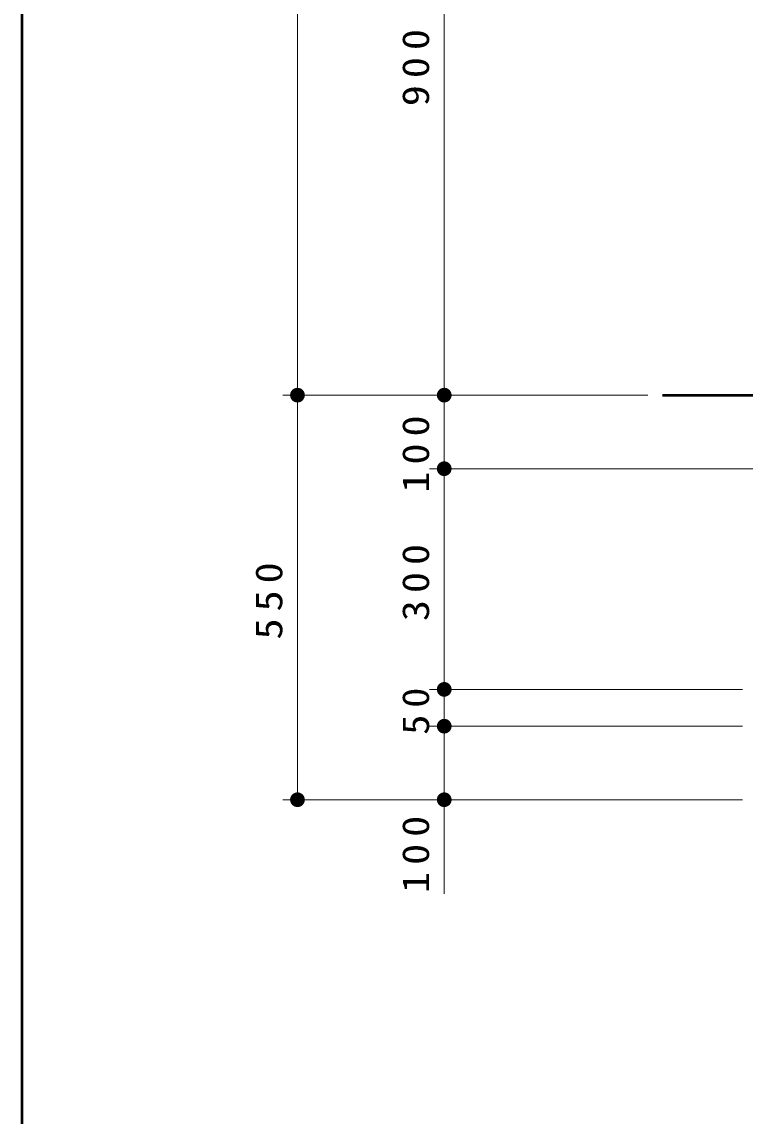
# Model space of a CAD drawing. Units: millimetres on the paper, scale 1:20. Extents: x -385 to 136, y -19 to 267.
# Drawn here: x -385 to -335.9, y 27.9 to 102.3 of the extents above; entities that cross this region are included whole.
import ezdxf

# ---------------------------------------------------------------- set-up
doc = ezdxf.new("R2010")
doc.units = ezdxf.units.MM
doc.layers.add('LY_1', color=7, linetype='Continuous', lineweight=25)
doc.layers.add('LY_2', color=7, linetype='Continuous', lineweight=13)
doc.styles.add('ＭＳ ゴシック', font='')
doc.styles.get('ＭＳ ゴシック').set_extended_font_data('MS Gothic')

# ---------------------------------------------------------------- blocks, each defined once
blk = doc.blocks.new('filled_dot')
at = {"color": 0, "linetype": 'Continuous', "lineweight": -2, "const_width": 1.25}
blk.add_lwpolyline([(-0.625, 0, 1), (0.625, 0, 1)], format="xyb", close=True, dxfattribs=at)

msp = doc.modelspace()

# ---------------------------------------------------------------- linework, layer by layer
at = {"layer": 'LY_1', "lineweight": 13}
for p, q in [((-366.278, 76.937), (-366.278, 175.687)), ((-356.306, 76.937), (-356.306, 121.937)), ((-343.951, 76.937), (-367.278, 76.937)), ((-342.479, 76.937), (-367.278, 76.937)), ((-366.278, 49.437), (-366.278, 76.937)), ((-342.479, 76.937), (-357.306, 76.937)), ((-356.306, 71.937), (-356.306, 76.937)), ((-333.534, 71.937), (-357.306, 71.937)), ((-356.306, 56.937), (-356.306, 71.937)), ((-336.034, 56.937), (-357.306, 56.937)), ((-356.306, 54.437), (-356.306, 56.937)), ((-336.034, 54.437), (-357.306, 54.437)), ((-356.306, 43.045), (-356.306, 54.437)), ((-336.034, 49.437), (-367.278, 49.437))]:
    msp.add_line(p, q, dxfattribs=at)
at = {"layer": 'LY_1', "lineweight": 50}
msp.add_line((-341.479, 76.937), (-327.838, 76.937), dxfattribs=at)
at = {"layer": 'LY_2', "lineweight": 50}
msp.add_line((-385, 267), (-385, 0), dxfattribs=at)

# ---------------------------------------------------------------- block references
at = {"layer": 'LY_1', "lineweight": 13, "xscale": 0.4, "yscale": 0.4}
for p, rotation in [((-366.278, 76.937), 270), ((-366.278, 76.937), 90), ((-356.306, 76.937), 270), ((-356.306, 76.937), 90), ((-356.306, 71.937), 270), ((-356.306, 71.937), 90), ((-356.306, 56.937), 270), ((-356.306, 56.937), 90), ((-356.306, 54.437), 270), ((-356.306, 54.437), 90), ((-366.278, 49.437), 90), ((-356.306, 49.437), 90)]:
    msp.add_blockref('filled_dot', p, dxfattribs=dict(at, rotation=rotation))

# ---------------------------------------------------------------- texts
at = {"layer": 'LY_1', "char_height": 1.833, "attachment_point": 8, "rotation": 90, "style": 'ＭＳ ゴシック'}
for s, insert in [('\\T1.33;\\W1.15;900', (-357.306, 99.437)), ('\\T1.33;\\W1.15;100', (-357.306, 73.174)), ('\\T1.33;\\W1.15;300', (-357.306, 64.437)), ('\\T1.33;\\W1.15;550', (-367.278, 63.187)), ('\\T1.34;\\W1.1;50', (-357.306, 55.687)), ('\\T1.33;\\W1.15;100', (-357.306, 45.961))]:
    msp.add_mtext(s, dxfattribs=dict(at, insert=insert))

doc.saveas('drawing.dxf')
